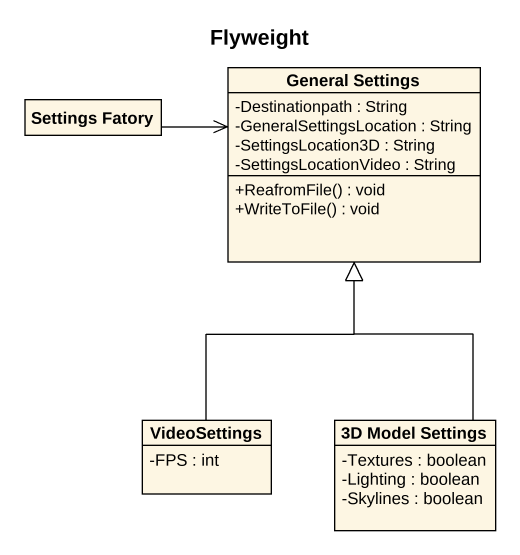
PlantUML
@startuml
title Flyweight
hide circle
hide empty members
skinparam classAttributeIconSize 0
class "General Settings" as General_Settings {
  -Destinationpath : String
  -GeneralSettingsLocation : String
  -SettingsLocation3D : String
  -SettingsLocationVideo : String
  +ReafromFile() : void
  +WriteToFile() : void
}
class "Settings Fatory" as Settings_Fatory
class VideoSettings {
  -FPS : int
}
class "3D Model Settings" as c3D_Model_Settings {
  -Textures : boolean
  -Lighting : boolean
  -Skylines : boolean
}
Settings_Fatory -right-> General_Settings
VideoSettings -up-|> General_Settings
c3D_Model_Settings -up-|> General_Settings
@enduml
